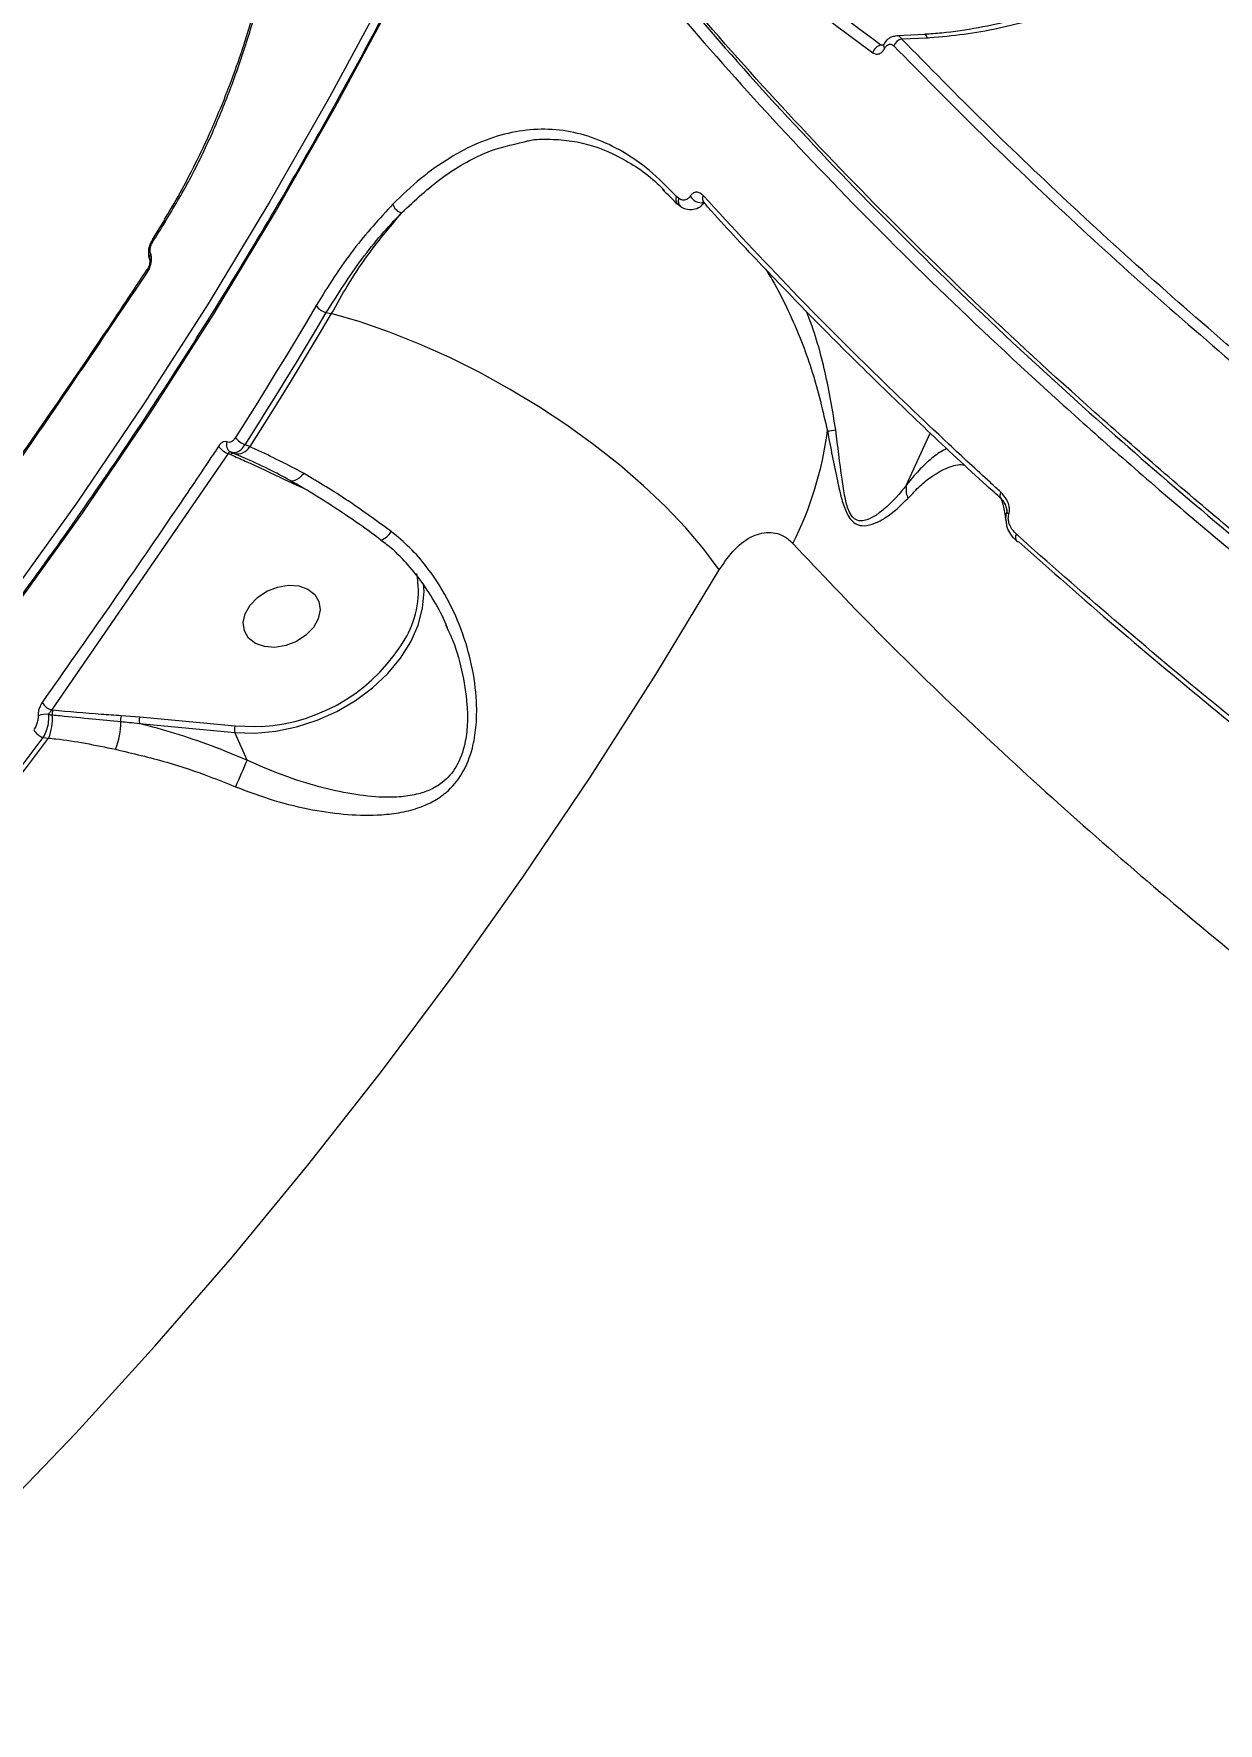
# Model space of a CAD drawing. Header units: millimetres. Extents: x -6028 to 5958, y -6064 to 4137.
# Drawn here: x 992 to 1125, y -1091.8 to -902 of the extents above; entities that cross this region are included whole.
import ezdxf

# ---------------------------------------------------------------- set-up
doc = ezdxf.new("R2010")
doc.units = ezdxf.units.MM
for name, color, linetype in [('DIKOM_ОБЪЕКТ', 7, 'Continuous'), ('DIKOM_РАЗМЕР_ЗОНА', 7, 'Continuous'), ('DIKOM_РАЗМЕР_ОБЪЕКТА', 7, 'Continuous')]:
    doc.layers.add(name, color=color, linetype=linetype)
doc.styles.add('style1', font='arial.ttf', dxfattribs={"width": 0.8})
doc.dimstyles.new('1-50', dxfattribs={"dimtxt": 300, "dimasz": 200, "dimexe": 100, "dimexo": 0, "dimgap": 100, "dimtad": 1, "dimtxsty": 'style1', "dimcen": 200, "dimclrd": 7, "dimclre": 7, "dimclrt": 7, "dimadec": 1, "dimazin": 2, "dimtfac": 1, "dimtmove": 0, "dimatfit": 2, "dimfxl": 0, "dimlwd": 25, "dimlwe": 18, "dimarcsym": 0})

# ---------------------------------------------------------------- blocks, each defined once
blk = doc.blocks.new('*D9')
at = {"layer": 'Defpoints', "color": 0, "transparency": 16777216}
for p in [(-6027.56, 1459.58), (4556.58, 1382.7), (4556.58, -5964.37)]:
    blk.add_point(p, dxfattribs=at)
at = {"layer": 'DIKOM_РАЗМЕР_ЗОНА', "color": 7, "lineweight": 18, "transparency": 16777216}
for p, q in [((-6027.56, 1459.58), (-6027.56, -6064.37)), ((4556.58, 1382.7), (4556.58, -6064.37))]:
    blk.add_line(p, q, dxfattribs=at)
at = {"layer": 'DIKOM_РАЗМЕР_ЗОНА', "color": 7, "lineweight": 25, "transparency": 16777216}
blk.add_line((-5827.56, -5964.37), (4356.58, -5964.37), dxfattribs=at)
at = {"layer": 'DIKOM_РАЗМЕР_ЗОНА', "color": 7, "transparency": 16777216}
for points in [[(-5827.56, -5931.03), (-5827.56, -5997.7), (-6027.56, -5964.37)], [(4356.58, -5931.03), (4356.58, -5997.7), (4556.58, -5964.37)]]:
    blk.add_solid(points, dxfattribs=at)
at = {"layer": 'DIKOM_РАЗМЕР_ЗОНА', "color": 7, "transparency": 16777216, "insert": (157.08, -5711.2), "char_height": 300, "attachment_point": 5, "style": 'style1'}
blk.add_mtext('10600', dxfattribs=at)
blk = doc.blocks.new('*D11')
at = {"layer": 'Defpoints', "color": 0, "transparency": 16777216}
for p in [(259.43, 2965.58), (1920.55, -3002.33), (4022.59, -3002.33)]:
    blk.add_point(p, dxfattribs=at)
at = {"layer": 'DIKOM_РАЗМЕР_ОБЪЕКТА', "color": 7, "lineweight": 18, "transparency": 16777216}
for p, q in [((259.43, 2965.58), (4122.59, 2965.58)), ((1920.55, -3002.33), (4122.59, -3002.33))]:
    blk.add_line(p, q, dxfattribs=at)
at = {"layer": 'DIKOM_РАЗМЕР_ОБЪЕКТА', "color": 7, "lineweight": 25, "transparency": 16777216}
blk.add_line((4022.59, 2765.58), (4022.59, -2802.33), dxfattribs=at)
at = {"layer": 'DIKOM_РАЗМЕР_ОБЪЕКТА', "color": 7, "transparency": 16777216}
for points in [[(3989.25, 2765.58), (4055.92, 2765.58), (4022.59, 2965.58)], [(3989.25, -2802.33), (4055.92, -2802.33), (4022.59, -3002.33)]]:
    blk.add_solid(points, dxfattribs=at)
at = {"layer": 'DIKOM_РАЗМЕР_ОБЪЕКТА', "color": 7, "transparency": 16777216, "insert": (3769.41, -24.42), "char_height": 300, "attachment_point": 5, "rotation": 90, "style": 'style1'}
blk.add_mtext('6000', dxfattribs=at)
blk = doc.blocks.new('*D12')
at = {"layer": 'Defpoints', "color": 0, "transparency": 16777216}
for p in [(3056.58, 1987.9), (-4027.97, 676.5), (3056.58, -3714.77)]:
    blk.add_point(p, dxfattribs=at)
at = {"layer": 'DIKOM_РАЗМЕР_ОБЪЕКТА', "color": 7, "lineweight": 18, "transparency": 16777216}
for p, q in [((3056.58, 1987.9), (3056.58, -3814.77)), ((-4027.97, 676.5), (-4027.97, -3814.77))]:
    blk.add_line(p, q, dxfattribs=at)
at = {"layer": 'DIKOM_РАЗМЕР_ОБЪЕКТА', "color": 7, "lineweight": 25, "transparency": 16777216}
blk.add_line((-3827.97, -3714.77), (2856.58, -3714.77), dxfattribs=at)
at = {"layer": 'DIKOM_РАЗМЕР_ОБЪЕКТА', "color": 7, "transparency": 16777216}
for points in [[(-3827.97, -3681.44), (-3827.97, -3748.11), (-4027.97, -3714.77)], [(2856.58, -3681.44), (2856.58, -3748.11), (3056.58, -3714.77)]]:
    blk.add_solid(points, dxfattribs=at)
at = {"layer": 'DIKOM_РАЗМЕР_ОБЪЕКТА', "color": 7, "transparency": 16777216, "insert": (20, -3461.6), "char_height": 300, "attachment_point": 5, "style": 'style1'}
blk.add_mtext('7100', dxfattribs=at)

msp = doc.modelspace()

# ---------------------------------------------------------------- linework, layer by layer
at = {"layer": 'DIKOM_ОБЪЕКТ', "color": 7, "linetype": 'Continuous', "lineweight": 15}
for p, q in [((1087.375, -903.338), (1087.117, -903.288)), ((1087.402, -903.297), (1087.117, -903.288)), ((1088.927, -902.2), (1092.06, -902.07)), ((1089.449, -902.585), (1092.304, -902.461)), ((1064.43, -920.526), (1064.168, -920.297)), ((1066.99, -921.278), (1067.316, -920.915)), ((1067.263, -921.053), (1067.208, -921.104)), ((1005.319, -925.138), (1006.715, -922.913)), ((1006.728, -922.895), (1006.715, -922.913)), ((1005.026, -927.381), (1005.016, -927.357)), ((1005.116, -926.75), (1005.109, -926.733)), ((1024.829, -933.336), (1025.393, -933.455)), ((1090.003, -952.672), (1092.664, -946.874)), ((1014.492, -949.17), (1014.104, -948.998)), ((1016.236, -948.397), (1015.736, -948.176)), ((993.996, -978.008), (1013.841, -949.175)), ((1013.841, -949.175), (1014.115, -949.296)), ((1014.492, -949.169), (1014.462, -949.155)), ((1015.767, -949.74), (1014.462, -949.155)), ((1020.156, -952.074), (1021.863, -952.867)), ((1021.863, -952.867), (1022.11, -952.975)), ((1101.205, -955.184), (1101.248, -955.716)), ((1038.229, -968.425), (1038.408, -968.807)), ((994.11, -978.019), (993.996, -978.008)), ((1003.874, -978.804), (1001.796, -978.641)), ((1014.588, -979.821), (1003.874, -978.804)), ((993.036, -981.086), (993.648, -981.148)), ((1003.85, -979.505), (1014.564, -980.522)), ((1015.941, -983.628), (1014.564, -980.522))]:
    msp.add_line(p, q, dxfattribs=at)
at = {"layer": 'DIKOM_ОБЪЕКТ', "color": 7, "linetype": 'Continuous', "lineweight": 15, "flags": 128}
for points in [[(1043.687, -872.629), (1037.796, -885.007), (1031.634, -897.176), (1025.203, -909.128), (1018.509, -920.855), (1011.556, -932.349), (1004.347, -943.603), (996.889, -954.609), (989.185, -965.36), (981.242, -975.85), (973.063, -986.071), (964.655, -996.016), (956.023, -1005.679), (947.172, -1015.054), (938.109, -1024.135), (928.839, -1032.915), (919.369, -1041.389), (909.704, -1049.552), (899.851, -1057.397), (889.817, -1064.92), (879.607, -1072.116), (869.23, -1078.981)], [(869.398, -1080.624), (879.807, -1073.739), (890.048, -1066.521), (900.112, -1058.976), (909.995, -1051.107), (919.689, -1042.919), (929.188, -1034.42), (938.486, -1025.613), (947.576, -1016.505), (956.454, -1007.102), (965.112, -997.409), (973.545, -987.434), (981.749, -977.182), (989.716, -966.661), (997.443, -955.877), (1004.924, -944.838), (1012.154, -933.55), (1019.128, -922.021), (1025.843, -910.259), (1032.293, -898.271), (1038.474, -886.066), (1044.382, -873.65)], [(1064.21, -921.066), (1064.256, -921.112), (1064.26, -921.115)], [(1005.328, -925.418), (1005.503, -925.14), (1005.678, -924.862), (1005.853, -924.584), (1006.028, -924.305), (1006.203, -924.027), (1006.377, -923.748), (1006.552, -923.469), (1006.726, -923.19)], [(1004.74, -928.516), (1004.744, -928.51), (1004.748, -928.503)], [(1023.703, -932.558), (1022.592, -934.43), (1021.474, -936.296), (1020.35, -938.156), (1019.219, -940.01), (1018.081, -941.857), (1016.937, -943.699), (1015.787, -945.535), (1014.63, -947.364)], [(1015.736, -948.176), (1016.895, -946.342), (1018.048, -944.502), (1019.195, -942.657), (1020.335, -940.805), (1021.468, -938.947), (1022.595, -937.083), (1023.716, -935.212), (1024.829, -933.336)], [(1025.393, -933.455), (1024.272, -935.344), (1023.144, -937.227), (1022.009, -939.104), (1020.868, -940.975), (1019.72, -942.84), (1018.565, -944.698), (1017.404, -946.55), (1016.236, -948.397)], [(1068.963, -962.253), (1067.223, -959.906), (1065.212, -957.531), (1062.951, -955.15), (1060.46, -952.784), (1057.761, -950.454), (1054.879, -948.183), (1051.84, -945.991), (1048.673, -943.897), (1045.405, -941.921), (1042.067, -940.081), (1038.689, -938.394), (1035.301, -936.874), (1031.936, -935.537), (1028.623, -934.393), (1025.393, -933.455)], [(1022.328, -951.402), (1022.061, -951.689), (1021.793, -951.924), (1021.531, -952.102), (1021.284, -952.215), (1021.059, -952.262), (1020.863, -952.24), (1020.776, -952.202)], [(949.237, -1103.867), (959.102, -1095.513), (968.784, -1086.866), (978.279, -1077.933), (987.582, -1068.718), (996.688, -1059.226), (1005.591, -1049.463), (1014.287, -1039.433), (1022.77, -1029.143), (1031.037, -1018.598), (1039.082, -1007.803), (1046.902, -996.765), (1054.491, -985.49), (1061.846, -973.984), (1068.963, -962.253)], [(1014.564, -980.522), (1016.822, -980.591), (1019.148, -980.38), (1021.492, -979.892), (1023.803, -979.139), (1026.03, -978.137), (1028.123, -976.909), (1030.038, -975.48), (1031.733, -973.882), (1033.17, -972.151), (1034.317, -970.324), (1035.151, -968.441), (1035.651, -966.543), (1035.809, -964.672), (1035.762, -963.806)], [(1016.269, -966.202), (1017.105, -965.333), (1018.161, -964.636), (1019.352, -964.168), (1020.582, -963.967), (1021.75, -964.048), (1022.762, -964.406), (1023.536, -965.011), (1024.009, -965.814), (1024.143, -966.75), (1023.928, -967.744), (1023.38, -968.715), (1022.544, -969.584), (1021.487, -970.281), (1020.296, -970.749), (1019.067, -970.95), (1017.899, -970.869), (1016.887, -970.511), (1016.113, -969.906), (1015.64, -969.103), (1015.505, -968.167), (1015.721, -967.173), (1016.269, -966.202)], [(1017.556, -979.848), (1016.778, -979.888), (1014.588, -979.821)]]:
    msp.add_lwpolyline(points, dxfattribs=at)
at = {"layer": 'DIKOM_ОБЪЕКТ', "color": 7, "linetype": 'Continuous', "lineweight": 15}
for centre, radius, start, end in [((1087.406, -904.5), 1.246, 103.43403, 163.46477), ((1087.802, -903.35), 0.379, 162.42047, 230.01192), ((1089.86, -903.923), 1.4, 107.0998, 156.25853), ((1091.802, -902.497), 0.503, 4.07937, 59.92814), ((1064.771, -920.65), 0.699, 149.65613, 216.59609), ((1065.167, -920.839), 0.8, 156.98856, 231.11187), ((1067.01, -919.498), 1.499, 209.94048, 277.84023), ((1067.746, -920.547), 0.68, 148.8783, 218.96039), ((1033.67, -920.775), 1.413, 195.06514, 254.04132), ((1006.971, -923.042), 0.287, 153.24616, 211.17374), ((1005.575, -925.27), 0.288, 152.86173, 210.9537), ((1005.653, -927.133), 0.675, 143.65696, 200.02286), ((1005.659, -927.149), 0.674, 143.63726, 200.75951), ((1005.037, -928.656), 0.328, 154.87877, 207.41475), ((1025.332, -931.405), 1.995, 215.2821, 255.40925), ((1041.815, -941.487), 39.637, 333.31695, 352.53354), ((1080.196, -935.065), 11.609, 274.5428, 279.22605), ((1014.358, -947.373), 1.874, 210.89689, 253.97363), ((1014.499, -948.205), 0.887, 157.61021, 241.48514), ((1014.835, -947.589), 1.617, 257.7588, 330.05203), ((1016.265, -946.296), 1.953, 213.16947, 254.285), ((1014.385, -949.461), 0.317, 76.999, 148.49285), ((1101.123, -953.863), 0.637, 146.3327, 220.03328), ((1101.733, -955.497), 0.532, 204.26866, 243.63492), ((1030.205, -956.79), 2.24, 290.24038, 329.0374), ((1102.885, -958.602), 0.65, 146.88032, 217.51599), ((1102.628, -958.708), 0.388, 228.3057, 265.22492), ((1024.594, -964.599), 10.581, 331.11967, 10.56124), ((1016.358, -959.744), 20.139, 273.41111, 330.34294), ((994.596, -976.157), 1.946, 210.56322, 252.02301), ((993.32, -980.459), 1.996, 79.677, 115.40149), ((988.608, -979.054), 5.458, 337.4414, 5.5051), ((995.128, -978.418), 1.093, 158.58311, 185.90047), ((993.763, -979.365), 8.004, 337.67791, 0.56591), ((1002.826, -979.012), 1.095, 160.22988, 194.48134), ((1004.792, -979.186), 0.994, 157.37662, 198.67636), ((596.857, -685.108), 494.531, 316.33786, 323.23732), ((597.205, -685.142), 494.759, 316.32198, 323.25302), ((993.624, -979.313), 1.868, 208.37357, 251.64711), ((1015.507, -980.204), 0.995, 157.40119, 198.65843), ((1171.168, -1053), 170.023, 155.91974, 157.01695)]:
    msp.add_arc(centre, radius, start, end, dxfattribs=at)
for points, knots in [([(1211.945, -927.174), (1207.318, -923.704), (1198.062, -916.764), (1184.84, -906.206), (1172.139, -895.562), (1159.62, -884.473), (1147.427, -873.001), (1135.692, -861.187), (1124.744, -849.332), (1114.659, -837.479), (1105.497, -825.676), (1097.549, -814.309), (1090.78, -803.406), (1085.132, -792.985), (1080.441, -782.758), (1076.765, -772.774), (1074.149, -763.08), (1072.599, -753.679), (1072.26, -744.669), (1072.745, -737.507), (1073.794, -733.604), (1074.126, -732.37)], [0, 0, 0, 0, 0.0494042, 0.0988082, 0.148704, 0.1985997, 0.2537582, 0.3089594, 0.3641175, 0.4209017, 0.4777326, 0.534516, 0.5879395, 0.641403, 0.6948255, 0.7497902, 0.8047991, 0.859763, 0.9167157, 0.9736683, 1, 1, 1, 1]), ([(1221.545, -1025.606), (1217.838, -1023.295), (1207.852, -1017.068), (1192.066, -1006.73), (1174.404, -994.583), (1157.287, -982.161), (1140.791, -969.5), (1124.99, -956.64), (1110.234, -943.863), (1096.547, -931.211), (1083.931, -918.723), (1072.182, -906.194), (1061.379, -893.669), (1051.584, -881.19), (1043.011, -869.034), (1035.662, -857.234), (1029.51, -845.815), (1024.453, -834.591), (1020.57, -823.616), (1017.852, -812.914), (1016.544, -802.794), (1016.138, -796.145), (1016.489, -793.038), (1016.499, -792.947)], [0, 0, 0, 0, 0.0296845, 0.0799694, 0.1302933, 0.1805781, 0.232324, 0.2841117, 0.3358574, 0.3861425, 0.4364663, 0.4867512, 0.538497, 0.5902846, 0.6420305, 0.6923148, 0.7426378, 0.7929223, 0.8446675, 0.8964543, 0.9481994, 0.9984843, 1, 1, 1, 1]), ([(1006.726, -923.19), (1007.67, -921.6), (1009.56, -918.42), (1012.035, -913.264), (1014.208, -907.95), (1016.061, -902.539), (1017.63, -897.009), (1018.891, -891.428), (1019.856, -885.875), (1020.526, -880.423), (1020.898, -875.153), (1020.995, -870.128), (1020.831, -865.441), (1020.416, -861.171), (1019.798, -857.302), (1019.213, -855.114), (1018.922, -854.022)], [0, 0, 0, 0, 0.0751072, 0.1502148, 0.2212825, 0.2925774, 0.3636445, 0.4347698, 0.5061224, 0.5772484, 0.6483384, 0.7196574, 0.7907502, 0.8604276, 0.930317, 1, 1, 1, 1]), ([(1006.663, -922.847), (1006.949, -922.389), (1007.866, -920.924), (1009.319, -918.248), (1011.019, -914.843), (1012.612, -911.267), (1014.089, -907.564), (1015.436, -903.77), (1016.64, -899.923), (1017.693, -896.061), (1018.586, -892.219), (1019.315, -888.43), (1019.886, -884.708), (1020.32, -881.051), (1020.621, -877.448), (1020.792, -873.909), (1020.832, -870.461), (1020.743, -867.139), (1020.529, -863.976), (1020.195, -861.005), (1019.745, -858.276), (1019.292, -856.142), (1018.956, -855.029), (1018.84, -854.645)], [0, 0, 0, 0, 0.0226054, 0.072365, 0.1226439, 0.1733028, 0.2241695, 0.2750249, 0.3256439, 0.3758569, 0.4255342, 0.4745881, 0.5229942, 0.5713593, 0.6203121, 0.6699254, 0.7201032, 0.7707071, 0.8215653, 0.872467, 0.9231616, 0.9734574, 1, 1, 1, 1]), ([(1045.73, -873.004), (1047.796, -875.997), (1052.63, -883), (1061.556, -894.267), (1072.24, -906.712), (1083.997, -919.287), (1096.725, -931.924), (1109.546, -943.786), (1122.231, -954.841), (1134.582, -965.08), (1147.485, -975.28), (1161.07, -985.533), (1175.335, -995.821), (1190.28, -1006.115), (1205.666, -1016.289), (1216.286, -1022.935), (1221.592, -1026.256)], [0, 0, 0, 0, 0.0605577, 0.1416916, 0.2229548, 0.3042186, 0.3853521, 0.4662313, 0.5317668, 0.5973702, 0.6629738, 0.7285093, 0.7963446, 0.8642546, 0.9321652, 1, 1, 1, 1]), ([(869.563, -1080.134), (871.232, -1079.055), (876.077, -1075.923), (883.994, -1070.526), (893.261, -1063.855), (902.38, -1056.91), (911.347, -1049.698), (920.157, -1042.223), (928.805, -1034.488), (937.286, -1026.498), (945.596, -1018.258), (953.73, -1009.771), (961.685, -1001.043), (969.454, -992.078), (977.035, -982.881), (984.424, -973.457), (991.615, -963.811), (998.606, -953.949), (1005.391, -943.876), (1011.969, -933.596), (1018.335, -923.117), (1024.486, -912.443), (1030.419, -901.581), (1036.126, -890.534), (1040.738, -881.121), (1043.414, -875.369), (1044.327, -873.406)], [0, 0, 0, 0, 0.022817, 0.0662189, 0.1096213, 0.153023, 0.1964234, 0.2398235, 0.2832227, 0.3266214, 0.3700192, 0.4134164, 0.456813, 0.5002087, 0.5436037, 0.5869981, 0.630392, 0.6737853, 0.7171781, 0.7605704, 0.8039623, 0.8473538, 0.8907446, 0.9341352, 0.9775254, 1, 1, 1, 1]), ([(1044.382, -873.65), (1046.016, -875.991), (1050.453, -882.346), (1058.629, -892.904), (1069.169, -905.34), (1080.789, -917.928), (1093.411, -930.604), (1106.985, -943.311), (1121.474, -956.009), (1136.874, -968.677), (1153.14, -981.294), (1170.215, -993.821), (1188.018, -1006.201), (1206.466, -1018.375), (1225.508, -1030.303), (1245.125, -1041.961), (1265.271, -1053.334), (1285.88, -1064.389), (1306.854, -1075.076), (1328.098, -1085.345), (1349.546, -1095.158), (1371.167, -1104.491), (1392.922, -1113.338), (1414.741, -1121.675), (1436.523, -1129.465), (1458.167, -1136.671), (1479.603, -1143.263), (1500.791, -1149.22), (1521.701, -1154.543), (1542.271, -1159.222), (1562.405, -1163.236), (1582.009, -1166.566), (1600.128, -1169.07), (1616.836, -1170.853), (1632.219, -1172.023), (1647.096, -1172.666), (1661.4, -1172.778), (1675.008, -1172.364), (1687.883, -1171.423), (1698.805, -1170.157), (1705.271, -1169.07), (1707.906, -1168.627)], [0, 0, 0, 0, 0.0156527, 0.0424896, 0.0694114, 0.0963762, 0.1233409, 0.1502626, 0.1770997, 0.2039369, 0.2308584, 0.2578232, 0.284788, 0.3117096, 0.3385468, 0.3653838, 0.3923055, 0.4192702, 0.446235, 0.4731567, 0.4999936, 0.5268307, 0.5537525, 0.5807171, 0.6076819, 0.6346036, 0.6614406, 0.6882777, 0.7151994, 0.7421641, 0.7691289, 0.7960503, 0.8228874, 0.8459665, 0.8691682, 0.8923973, 0.9156263, 0.9388281, 0.9615879, 0.984348, 1, 1, 1, 1]), ([(1061.595, -884.062), (1061.903, -884.343), (1063.439, -885.748), (1067.538, -889.391), (1074.174, -894.96), (1080.927, -900.24), (1085.047, -903.285), (1086.212, -904.145)], [0, 0, 0, 0, 0.041375, 0.2068723, 0.538154, 0.869436, 1, 1, 1, 1]), ([(1087.117, -903.288), (1082.735, -899.997), (1073.957, -893.405), (1066.356, -886.655), (1062.55, -883.274)], [0, 0, 0, 0, 0.49917949, 1, 1, 1, 1]), ([(1092.052, -902.034), (1092.685, -901.993), (1094.693, -901.861), (1098.065, -901.341), (1102.124, -900.47), (1105.315, -899.598), (1107.113, -898.93), (1107.614, -898.744)], [0, 0, 0, 0, 0.1204341, 0.3822164, 0.6420478, 0.9001452, 1, 1, 1, 1]), ([(1092.304, -902.461), (1092.414, -902.454), (1095.071, -902.264), (1100.35, -901.583), (1105.36, -900.076), (1107.891, -899.316)], [0, 0, 0, 0, 0.020969, 0.5055796, 1, 1, 1, 1]), ([(1087.345, -903.368), (1087.351, -903.362), (1087.361, -903.353), (1087.418, -903.292), (1087.441, -903.235), (1087.441, -903.233)], [0, 0, 0, 0, 0.5652919, 0.9848298, 1, 1, 1, 1]), ([(1087.452, -903.243), (1087.564, -903.051), (1087.789, -902.666), (1088.323, -902.301), (1088.727, -902.247), (1088.917, -902.221)], [0, 0, 0, 0, 0.3439983, 0.6926893, 1, 1, 1, 1]), ([(1087.558, -903.64), (1087.578, -903.603), (1087.658, -903.457), (1087.841, -903.268), (1088.099, -903.163), (1088.359, -903.182), (1088.505, -903.3), (1088.579, -903.359)], [0, 0, 0, 0, 0.0797939, 0.3181346, 0.5555627, 0.777393, 1, 1, 1, 1]), ([(1088.579, -903.359), (1091.648, -906.488), (1097.786, -912.746), (1107.718, -922.2), (1118.128, -931.689), (1125.523, -938.026), (1129.221, -941.195)], [0, 0, 0, 0, 0.24912208, 0.49824247, 0.74912036, 1, 1, 1, 1]), ([(1089.449, -902.585), (1089.36, -902.466), (1089.196, -902.248), (1089.007, -902.237), (1088.921, -902.232)], [0, 0, 0, 0, 0.5446958, 1, 1, 1, 1]), ([(1130.038, -940.362), (1126.371, -937.221), (1119.037, -930.938), (1108.659, -921.485), (1098.71, -912.024), (1092.536, -905.731), (1089.449, -902.585)], [0, 0, 0, 0, 0.2491226, 0.4982428, 0.7491218, 1, 1, 1, 1]), ([(1086.212, -904.145), (1086.331, -904.209), (1086.569, -904.338), (1086.96, -904.275), (1087.312, -904.047), (1087.481, -903.767), (1087.558, -903.64)], [0, 0, 0, 0, 0.2591541, 0.5177261, 0.7811942, 1, 1, 1, 1]), ([(1064.168, -920.297), (1063.164, -919.273), (1061.234, -917.303), (1058.152, -915.187), (1055.046, -913.697), (1051.841, -912.843), (1048.572, -912.647), (1045.268, -913.092), (1041.96, -914.166), (1038.678, -915.889), (1035.439, -918.163), (1033.349, -920.15), (1032.306, -921.142)], [0, 0, 0, 0, 0.1070832, 0.2059752, 0.3051853, 0.404077, 0.5033384, 0.6029191, 0.7021776, 0.8013474, 0.9008318, 1, 1, 1, 1]), ([(1033.282, -922.134), (1034.802, -920.718), (1037.105, -918.574), (1040.298, -916.558), (1043.366, -914.976), (1045.636, -914.473), (1047.082, -914.152)], [0, 0, 0, 0, 0.3407701, 0.5162504, 0.6917381, 1, 1, 1, 1]), ([(1047.082, -914.152), (1047.234, -914.107), (1048.207, -913.815), (1049.995, -913.84), (1053.186, -914.043), (1056.316, -915.037), (1059.311, -916.718), (1061.262, -918.065), (1062.386, -919.19), (1062.817, -919.621)], [0, 0, 0, 0, 0.0274701, 0.1761454, 0.324818, 0.6121143, 0.7601202, 0.9081326, 1, 1, 1, 1]), ([(1064.212, -921.156), (1064.085, -921.006), (1063.563, -920.39), (1063.004, -919.889), (1062.581, -919.509)], [0, 0, 0, 0, 0.2416895, 1, 1, 1, 1]), ([(1065.712, -920.246), (1065.632, -920.348), (1065.474, -920.551), (1065.141, -920.706), (1064.779, -920.715), (1064.541, -920.586), (1064.43, -920.526)], [0, 0, 0, 0, 0.2096806, 0.4181394, 0.7297823, 1, 1, 1, 1]), ([(1067.164, -920.196), (1067.129, -920.159), (1066.962, -919.986), (1066.646, -919.807), (1066.257, -919.804), (1065.94, -919.952), (1065.788, -920.148), (1065.712, -920.246)], [0, 0, 0, 0, 0.08439883, 0.40262606, 0.65178724, 0.82549702, 1, 1, 1, 1]), ([(1100.594, -953.51), (1100.2, -953.151), (1098.23, -951.357), (1093.187, -946.69), (1085.705, -939.518), (1076.402, -930.191), (1070.47, -923.773), (1067.164, -920.196)], [0, 0, 0, 0, 0.032159, 0.1607921, 0.4182833, 0.6757764, 1, 1, 1, 1]), ([(1032.306, -921.142), (1030.815, -922.777), (1028.558, -925.252), (1025.731, -929.249), (1024.379, -931.455), (1023.703, -932.558)], [0, 0, 0, 0, 0.4927644, 0.7463805, 1, 1, 1, 1]), ([(1024.829, -933.336), (1026.139, -931.266), (1028.124, -928.129), (1031.009, -924.537), (1032.524, -922.935), (1033.282, -922.134)], [0, 0, 0, 0, 0.492812, 0.7464083, 1, 1, 1, 1]), ([(1033.282, -922.134), (1031.904, -923.757), (1029.816, -926.215), (1027.231, -930.177), (1026.006, -932.362), (1025.393, -933.455)], [0, 0, 0, 0, 0.4927801, 0.7463889, 1, 1, 1, 1]), ([(1064.791, -921.539), (1064.673, -921.468), (1064.459, -921.339), (1064.303, -921.137), (1064.234, -921.046)], [0, 0, 0, 0, 0.5525725, 1, 1, 1, 1]), ([(1066.979, -921.266), (1066.916, -921.338), (1066.68, -921.611), (1066.1, -921.808), (1065.396, -921.801), (1064.905, -921.649), (1064.703, -921.474), (1064.672, -921.448)], [0, 0, 0, 0, 0.1061032, 0.396496, 0.6729331, 0.950978, 1, 1, 1, 1]), ([(1067.252, -921.042), (1067.225, -921.065), (1067.153, -921.128), (1067.066, -921.214), (1067.012, -921.268)], [0, 0, 0, 0, 0.3696255, 1, 1, 1, 1]), ([(1067.215, -920.984), (1067.18, -920.949), (1067.126, -920.895), (1067.148, -920.904), (1067.156, -920.907)], [0, 0, 0, 0, 0.6516824, 1, 1, 1, 1]), ([(1100.65, -954.264), (1100.104, -953.773), (1097.25, -951.206), (1092.312, -946.571), (1085.864, -940.371), (1079.681, -934.2), (1073.763, -928.058), (1069.617, -923.647), (1067.517, -921.29), (1067.228, -920.966)], [0, 0, 0, 0, 0.044018, 0.2301207, 0.4158044, 0.6008545, 0.785474, 0.9704834, 1, 1, 1, 1]), ([(1005.02, -927.364), (1005.019, -927.364), (1004.926, -927.221), (1004.883, -926.826), (1004.89, -926.193), (1005.057, -925.565), (1005.267, -925.267), (1005.339, -925.164)], [0, 0, 0, 0, 0.0014174, 0.2280775, 0.5206478, 0.8347445, 1, 1, 1, 1]), ([(1005.109, -926.733), (1005.105, -926.722), (1005.074, -926.643), (1005.04, -926.459), (1005.052, -926.194), (1005.106, -925.917), (1005.192, -925.656), (1005.286, -925.492), (1005.328, -925.418)], [0, 0, 0, 0, 0.0339907, 0.2521908, 0.4705051, 0.5979576, 0.8193073, 1, 1, 1, 1]), ([(1004.746, -928.807), (1004.826, -928.668), (1004.988, -928.391), (1005.148, -927.885), (1005.219, -927.391), (1005.2, -927.001), (1005.139, -926.82), (1005.116, -926.75)], [0, 0, 0, 0, 0.2182721, 0.436734, 0.6530403, 0.865683, 1, 1, 1, 1]), ([(1004.747, -928.501), (1004.755, -928.489), (1004.795, -928.435), (1004.878, -928.271), (1004.969, -928.028), (1005.026, -927.774), (1005.044, -927.568), (1005.038, -927.436), (1005.024, -927.377), (1005.027, -927.385), (1005.028, -927.387)], [0, 0, 0, 0, 0.0446025, 0.1986512, 0.3724707, 0.5514643, 0.6987045, 0.8284065, 0.94482, 1, 1, 1, 1]), ([(985.097, -957.044), (987.308, -953.933), (992.691, -946.363), (999.216, -936.841), (1003.451, -930.41), (1004.711, -928.497)], [0, 0, 0, 0, 0.3288571, 0.8003086, 1, 1, 1, 1]), ([(985.127, -957.354), (985.475, -956.865), (987.213, -954.419), (993.889, -944.944), (999.982, -935.888), (1004.746, -928.807)], [0, 0, 0, 0, 0.0517117, 0.258555, 1, 1, 1, 1]), ([(1074.178, -928.462), (1074.502, -928.981), (1075.547, -930.654), (1077.406, -934.497), (1079.585, -940.023), (1080.599, -944.408), (1081.115, -946.637)], [0, 0, 0, 0, 0.1057889, 0.3413417, 0.6651541, 1, 1, 1, 1]), ([(1082.057, -946.524), (1081.696, -944.355), (1080.966, -939.962), (1079.684, -935.494), (1078.821, -933.378), (1078.744, -933.19)], [0, 0, 0, 0, 0.4703731, 0.9528589, 1, 1, 1, 1]), ([(1081.115, -946.637), (1081.476, -948.512), (1081.975, -951.104), (1082.666, -954.207), (1083.176, -955.738), (1083.762, -956.688), (1084.444, -957.215), (1085.382, -957.348), (1086.471, -957.03), (1088.273, -956.071), (1089.363, -954.997), (1090.165, -954.206)], [0, 0, 0, 0, 0.231123, 0.3196827, 0.3914246, 0.436716, 0.4822487, 0.5456929, 0.6388347, 0.7342115, 1, 1, 1, 1]), ([(1089.998, -952.684), (1089.997, -952.685), (1089.27, -953.655), (1088.136, -954.925), (1086.423, -956.252), (1085.4, -956.735), (1084.521, -956.771), (1083.902, -956.339), (1083.406, -955.444), (1083.031, -953.964), (1082.578, -950.913), (1082.277, -948.374), (1082.057, -946.524)], [0, 0, 0, 0, 0.000318, 0.2742215, 0.3691393, 0.4635458, 0.5235438, 0.5648661, 0.6061806, 0.6747258, 0.7630182, 1, 1, 1, 1]), ([(1012.75, -948.336), (1012.419, -948.83), (1010.767, -951.302), (1004.275, -960.94), (997.91, -970.024), (992.92, -977.147)], [0, 0, 0, 0, 0.0512275, 0.2561279, 1, 1, 1, 1]), ([(1013.678, -947.867), (1013.654, -947.857), (1013.545, -947.81), (1013.324, -947.82), (1013.019, -947.988), (1012.839, -948.22), (1012.75, -948.336)], [0, 0, 0, 0, 0.0855664, 0.3893386, 0.6948593, 1, 1, 1, 1]), ([(1014.63, -947.364), (1014.542, -947.484), (1014.366, -947.723), (1014.061, -947.906), (1013.829, -947.929), (1013.711, -947.881), (1013.678, -947.867)], [0, 0, 0, 0, 0.296885, 0.5940681, 0.8894964, 1, 1, 1, 1]), ([(1013.841, -949.175), (1013.859, -949.131), (1013.896, -949.045), (1013.972, -948.977), (1014.034, -948.968), (1014.068, -948.982), (1014.075, -948.985)], [0, 0, 0, 0, 0.3130468, 0.6197158, 0.9170973, 1, 1, 1, 1]), ([(1014.075, -948.985), (1014.13, -949.007), (1014.329, -949.089), (1014.729, -949.055), (1015.262, -948.76), (1015.578, -948.371), (1015.736, -948.176)], [0, 0, 0, 0, 0.1105428, 0.4063118, 0.7034818, 1, 1, 1, 1]), ([(1022.328, -951.402), (1020.497, -950.457), (1018.422, -949.384), (1016.467, -948.501), (1016.236, -948.397)], [0, 0, 0, 0, 0.8821356, 1, 1, 1, 1]), ([(1094.548, -948.629), (1094.376, -948.702), (1093.795, -948.949), (1092.74, -949.753), (1091.404, -950.988), (1090.471, -952.109), (1090.003, -952.672)], [0, 0, 0, 0, 0.1361846, 0.461172, 0.7293631, 1, 1, 1, 1]), ([(1014.115, -949.296), (1014.654, -949.534), (1016.689, -950.435), (1018.687, -951.379), (1020.156, -952.074)], [0, 0, 0, 0, 0.2647022, 1, 1, 1, 1]), ([(1020.777, -952.204), (1019.97, -951.768), (1018.21, -950.818), (1016.195, -949.923), (1015.085, -949.434), (1014.879, -949.343)], [0, 0, 0, 0, 0.40839312, 0.89031325, 1, 1, 1, 1]), ([(1090.165, -954.206), (1090.633, -953.706), (1091.57, -952.704), (1093.1, -951.496), (1094.716, -950.664), (1095.917, -950.345), (1096.458, -950.451), (1096.517, -950.463)], [0, 0, 0, 0, 0.1847599, 0.3696329, 0.6658607, 0.9631138, 1, 1, 1, 1]), ([(1030.976, -958.892), (1030.851, -958.798), (1029.774, -957.985), (1027.722, -956.534), (1024.83, -954.618), (1022.508, -953.183), (1021.17, -952.434), (1020.78, -952.216)], [0, 0, 0, 0, 0.0370172, 0.3188058, 0.6010823, 0.8837173, 1, 1, 1, 1]), ([(1032.126, -957.942), (1030.51, -956.754), (1027.24, -954.35), (1023.978, -952.393), (1022.328, -951.402)], [0, 0, 0, 0, 0.49423908, 1, 1, 1, 1]), ([(1089.998, -952.684), (1089.962, -952.934), (1089.895, -953.394), (1090.037, -953.919), (1090.148, -954.167), (1090.165, -954.206)], [0, 0, 0, 0, 0.4994697, 0.9205802, 1, 1, 1, 1]), ([(1090.003, -952.672), (1090.002, -952.673), (1090.001, -952.676), (1089.999, -952.681), (1089.998, -952.683), (1089.998, -952.684)], [0, 0, 0, 0, 0.3916325, 0.7856799, 1, 1, 1, 1]), ([(1101.497, -955.974), (1101.512, -955.922), (1101.56, -955.756), (1101.579, -955.4), (1101.491, -954.894), (1101.199, -954.172), (1100.834, -953.773), (1100.594, -953.51)], [0, 0, 0, 0, 0.0555184, 0.1784058, 0.3495382, 0.5728786, 1, 1, 1, 1]), ([(1101.266, -955.47), (1101.265, -955.465), (1101.264, -955.404), (1101.232, -955.24), (1101.13, -954.93), (1100.919, -954.556), (1100.721, -954.376), (1100.621, -954.285)], [0, 0, 0, 0, 0.0081551, 0.1071638, 0.3000289, 0.6445051, 1, 1, 1, 1]), ([(1101.186, -956.77), (1101.162, -956.582), (1101.063, -955.784), (1100.887, -954.975), (1100.718, -954.461), (1100.681, -954.347)], [0, 0, 0, 0, 0.1940654, 0.8214332, 1, 1, 1, 1]), ([(1101.248, -955.716), (1101.226, -955.793), (1101.152, -956.043), (1101.106, -956.407), (1101.159, -956.682), (1101.176, -956.772)], [0, 0, 0, 0, 0.2314743, 0.7502431, 1, 1, 1, 1]), ([(1101.264, -955.47), (1101.266, -955.479), (1101.273, -955.532), (1101.271, -955.618), (1101.253, -955.695), (1101.248, -955.716)], [0, 0, 0, 0, 0.1249088, 0.7715091, 1, 1, 1, 1]), ([(1102.34, -958.247), (1102.109, -957.999), (1101.766, -957.631), (1101.496, -956.966), (1101.417, -956.507), (1101.438, -956.176), (1101.483, -956.021), (1101.497, -955.974)], [0, 0, 0, 0, 0.4385886, 0.6486963, 0.8192257, 0.9451929, 1, 1, 1, 1]), ([(1014.642, -986.613), (1016.078, -987.158), (1018.954, -988.25), (1023.216, -989.237), (1027.261, -989.797), (1030.577, -989.841), (1033.271, -989.522), (1035.231, -989.007), (1036.912, -988.251), (1038.599, -987.103), (1040.228, -985.175), (1041.26, -982.541), (1041.691, -979.944), (1041.775, -976.975), (1041.355, -973.427), (1040.233, -969.367), (1038.517, -965.445), (1036.439, -962.226), (1034.275, -959.72), (1032.842, -958.535), (1032.126, -957.942)], [0, 0, 0, 0, 0.0754483, 0.1510273, 0.2213848, 0.2917225, 0.334658, 0.3775429, 0.4104248, 0.4432553, 0.4962482, 0.5490796, 0.5889868, 0.6289739, 0.6969452, 0.7650085, 0.8363506, 0.9076293, 0.9538292, 1, 1, 1, 1]), ([(1068.963, -962.253), (1069.534, -961.416), (1070.662, -959.762), (1072.711, -958.304), (1074.767, -957.856), (1076.3, -958.388), (1077.028, -959.091), (1077.23, -959.286)], [0, 0, 0, 0, 0.2385189, 0.471334, 0.6968048, 0.9159886, 1, 1, 1, 1]), ([(1101.176, -956.772), (1101.183, -956.923), (1101.19, -957.084), (1101.252, -957.227), (1101.255, -957.235)], [0, 0, 0, 0, 0.9450257, 1, 1, 1, 1]), ([(1102.378, -958.989), (1102.306, -958.928), (1101.999, -958.669), (1101.611, -958.091), (1101.298, -957.533), (1101.252, -957.235), (1101.251, -957.229)], [0, 0, 0, 0, 0.1415513, 0.6019947, 0.9912919, 1, 1, 1, 1]), ([(1149.114, -996.436), (1144.957, -993.287), (1136.644, -986.989), (1124.737, -977.453), (1113.221, -967.869), (1105.967, -961.454), (1102.34, -958.247)], [0, 0, 0, 0, 0.2491007, 0.4982, 0.7491003, 1, 1, 1, 1]), ([(1038.441, -968.79), (1038.389, -968.653), (1037.989, -967.596), (1036.981, -965.748), (1035.425, -963.327), (1033.632, -961.218), (1032.142, -959.744), (1031.191, -959.085), (1030.959, -958.924)], [0, 0, 0, 0, 0.0347676, 0.269324, 0.4998482, 0.7215093, 0.932095, 1, 1, 1, 1]), ([(1077.23, -959.286), (1080.337, -962.569), (1086.556, -969.139), (1096.778, -979.087), (1107.621, -989.071), (1119.279, -999.207), (1131.751, -1009.475), (1145.038, -1019.849), (1158.931, -1030.162), (1173.812, -1040.679), (1189.709, -1051.363), (1206.626, -1062.169), (1224.244, -1072.873), (1242.533, -1083.43), (1261.443, -1093.8), (1280.537, -1103.741), (1299.741, -1113.229), (1318.984, -1122.25), (1338.603, -1130.962), (1358.544, -1139.32), (1378.744, -1147.285), (1398.742, -1154.675), (1418.472, -1161.478), (1437.878, -1167.695), (1457.293, -1173.435), (1476.649, -1178.654), (1495.875, -1183.322), (1513.319, -1187.071), (1529.017, -1190.036), (1543.084, -1192.362), (1556.865, -1194.3), (1570.308, -1195.839), (1583.355, -1196.974), (1596.004, -1197.7), (1608.29, -1198.049), (1616.11, -1197.934), (1620.021, -1197.877)], [0, 0, 0, 0, 0.0277652, 0.0555638, 0.0833623, 0.1111275, 0.1400313, 0.1689728, 0.1979142, 0.2268178, 0.2582447, 0.2896957, 0.3211225, 0.3534671, 0.3858384, 0.4181831, 0.4495059, 0.4808529, 0.5121758, 0.5444125, 0.5766755, 0.6089124, 0.6401607, 0.6714335, 0.7026819, 0.7348412, 0.7670265, 0.7991855, 0.8241462, 0.8491069, 0.8742669, 0.8994268, 0.9244694, 0.9495121, 0.974756, 1, 1, 1, 1]), ([(1102.595, -959.095), (1106.188, -962.272), (1113.375, -968.626), (1124.834, -978.166), (1136.74, -987.703), (1145.096, -994.032), (1149.273, -997.197)], [0, 0, 0, 0, 0.2490998, 0.4981984, 0.749101, 1, 1, 1, 1]), ([(1038.408, -968.807), (1038.561, -969.122), (1039.285, -970.619), (1040.092, -973.501), (1040.661, -976.822), (1040.711, -979.608), (1040.428, -981.987), (1039.58, -984.388), (1038.118, -986.055), (1036.599, -986.953), (1035.059, -987.492), (1033.265, -987.781), (1030.769, -987.821), (1027.701, -987.485), (1023.946, -986.633), (1019.986, -985.409), (1017.289, -984.221), (1015.941, -983.628)], [0, 0, 0, 0, 0.0235788, 0.1119162, 0.2001059, 0.2500293, 0.2998091, 0.3632968, 0.4264664, 0.4667349, 0.5071032, 0.5617623, 0.6165014, 0.7086127, 0.8007644, 0.9004635, 1, 1, 1, 1]), ([(992.92, -977.147), (992.898, -977.18), (992.787, -977.342), (992.622, -977.682), (992.479, -978.18), (992.469, -978.498), (992.464, -978.656)], [0, 0, 0, 0, 0.0810686, 0.3908597, 0.6951112, 1, 1, 1, 1]), ([(992.464, -978.656), (992.459, -978.815), (992.449, -979.131), (992.306, -979.629), (992.134, -979.984), (992.013, -980.155), (991.981, -980.201)], [0, 0, 0, 0, 0.29538976, 0.5903802, 0.89012243, 1, 1, 1, 1]), ([(993.036, -981.086), (993.082, -981.009), (993.253, -980.72), (993.491, -980.121), (993.679, -979.288), (993.678, -978.76), (993.677, -978.496)], [0, 0, 0, 0, 0.1092438, 0.4079022, 0.7030826, 1, 1, 1, 1]), ([(993.677, -978.496), (993.689, -978.443), (993.713, -978.335), (993.816, -978.175), (993.917, -978.069), (993.982, -978.019), (993.996, -978.008)], [0, 0, 0, 0, 0.2865017, 0.589749, 0.9136926, 1, 1, 1, 1]), ([(993.677, -978.496), (993.736, -978.501), (993.858, -978.513), (993.979, -978.525), (994.041, -978.53)], [0, 0, 0, 0, 0.4877121, 1, 1, 1, 1]), ([(994.041, -978.53), (994.342, -978.559), (995.848, -978.703), (998.413, -978.962), (1000.701, -979.183), (1001.766, -979.286)], [0, 0, 0, 0, 0.1178868, 0.589459, 1, 1, 1, 1]), ([(1001.796, -978.641), (1001.046, -978.59), (998.472, -978.414), (995.919, -978.183), (994.11, -978.019)], [0, 0, 0, 0, 0.291173, 1, 1, 1, 1]), ([(1001.766, -979.286), (1002.073, -979.314), (1002.769, -979.379), (1003.462, -979.46), (1003.85, -979.505)], [0, 0, 0, 0, 0.4402991, 1, 1, 1, 1]), ([(993.648, -981.148), (993.917, -981.174), (995.281, -981.305), (997.764, -981.691), (1000.03, -982.166), (1001.166, -982.405)], [0, 0, 0, 0, 0.1088781, 0.5528038, 1, 1, 1, 1]), ([(1015.941, -983.628), (1014.607, -983.076), (1011.926, -981.968), (1007.869, -980.59), (1005.171, -979.861), (1003.85, -979.505)], [0, 0, 0, 0, 0.3357621, 0.6747562, 1, 1, 1, 1]), ([(1001.166, -982.405), (1003.088, -982.856), (1006.605, -983.682), (1011.122, -985.194), (1013.661, -986.218), (1014.642, -986.613)], [0, 0, 0, 0, 0.42511716, 0.77808055, 1, 1, 1, 1]), ([(1341.008, -1601.411), (1340.497, -1601.506), (1337.789, -1602.011), (1332.75, -1602.648), (1325.905, -1603.311), (1318.947, -1603.667), (1311.905, -1603.745), (1304.777, -1603.538), (1297.559, -1603.05), (1290.25, -1602.279), (1282.848, -1601.227), (1275.351, -1599.893), (1267.757, -1598.277), (1260.064, -1596.377), (1252.268, -1594.193), (1244.376, -1591.726), (1236.415, -1588.984), (1228.416, -1585.978), (1220.403, -1582.715), (1212.379, -1579.198), (1204.341, -1575.426), (1196.287, -1571.4), (1188.212, -1567.117), (1180.116, -1562.577), (1171.997, -1557.778), (1163.851, -1552.72), (1155.676, -1547.399), (1147.474, -1541.817), (1139.264, -1535.987), (1131.081, -1529.933), (1122.955, -1523.675), (1114.896, -1517.223), (1106.898, -1510.573), (1098.96, -1503.724), (1091.078, -1496.674), (1083.249, -1489.42), (1075.472, -1481.962), (1067.744, -1474.296), (1060.064, -1466.421), (1052.429, -1458.332), (1044.854, -1450.047), (1037.373, -1441.6), (1030.012, -1433.021), (1022.782, -1424.324), (1015.676, -1415.5), (1008.693, -1406.55), (1001.833, -1397.473), (995.095, -1388.268), (988.479, -1378.938), (981.987, -1369.481), (975.617, -1359.898), (969.37, -1350.188), (963.254, -1340.361), (957.283, -1330.445), (951.478, -1320.469), (945.851, -1310.454), (940.402, -1300.403), (935.132, -1290.316), (930.039, -1280.193), (925.124, -1270.034), (920.386, -1259.839), (915.827, -1249.608), (911.445, -1239.341), (907.242, -1229.039), (903.22, -1218.707), (899.388, -1208.367), (895.758, -1198.053), (892.34, -1187.791), (889.137, -1177.589), (886.147, -1167.447), (883.371, -1157.362), (880.807, -1147.335), (878.456, -1137.367), (876.318, -1127.458), (874.393, -1117.608), (872.681, -1107.816), (871.189, -1098.089), (869.988, -1089.166), (869.385, -1083.537), (869.123, -1081.088)], [0, 0, 0, 0, 0.0030782, 0.0163405, 0.0296135, 0.0428228, 0.055974, 0.0690814, 0.0821601, 0.0952248, 0.1082899, 0.1213668, 0.1344688, 0.1476106, 0.1608066, 0.1740715, 0.1873725, 0.2006224, 0.2138062, 0.2269396, 0.2400371, 0.2531137, 0.2661847, 0.279263, 0.2923601, 0.3054908, 0.3186699, 0.3319123, 0.3452118, 0.3584902, 0.371691, 0.3848363, 0.3979408, 0.4110198, 0.4240877, 0.4371602, 0.4502468, 0.4633624, 0.4765219, 0.4897402, 0.5030275, 0.5163125, 0.5295082, 0.5426617, 0.5557837, 0.5688851, 0.5819761, 0.5950675, 0.608168, 0.6212865, 0.6344338, 0.6476206, 0.6608573, 0.674109, 0.6873214, 0.7004888, 0.7136219, 0.7267314, 0.7398275, 0.7529211, 0.7660213, 0.7791364, 0.7922771, 0.8054535, 0.8186766, 0.8319339, 0.8451661, 0.8583476, 0.8714922, 0.8846101, 0.897712, 0.9108083, 0.923909, 0.9370216, 0.9501565, 0.963324, 0.9765346, 0.9897901, 1, 1, 1, 1]), ([(1342.219, -1601.168), (1339.601, -1601.591), (1332.547, -1602.73), (1320.618, -1603.637), (1306.354, -1603.599), (1291.506, -1602.385), (1276.111, -1599.969), (1260.207, -1596.325), (1244.147, -1591.534), (1227.987, -1585.641), (1211.789, -1578.71), (1195.288, -1570.63), (1178.529, -1561.379), (1161.566, -1550.961), (1144.772, -1539.606), (1128.201, -1527.374), (1111.901, -1514.345), (1095.605, -1500.307), (1079.372, -1485.264), (1063.262, -1469.247), (1047.812, -1452.802), (1033.051, -1436.034), (1018.989, -1419.044), (1005.219, -1401.355), (991.797, -1382.996), (978.776, -1364.012), (966.27, -1344.555), (954.329, -1324.677), (942.991, -1304.438), (932.228, -1283.768), (922.104, -1262.722), (912.669, -1241.366), (904.133, -1220.169), (896.502, -1199.202), (889.764, -1178.525), (883.813, -1157.803), (878.696, -1137.105), (874.474, -1116.515), (871.362, -1097.656), (870, -1085.847), (869.398, -1080.624)], [0, 0, 0, 0, 0.0156515, 0.0421673, 0.0687038, 0.0952198, 0.1225059, 0.1498143, 0.1771005, 0.2036164, 0.2301528, 0.2566688, 0.2839549, 0.3112633, 0.3385496, 0.3650654, 0.391602, 0.4181179, 0.4454041, 0.4727125, 0.4999987, 0.5255599, 0.5511394, 0.5767007, 0.6029495, 0.6292179, 0.6554666, 0.6819826, 0.7085191, 0.7350351, 0.7623213, 0.7896298, 0.8169161, 0.8434321, 0.8699686, 0.8964846, 0.9237708, 0.9510793, 0.9783655, 1, 1, 1, 1])]:
    msp.add_open_spline(points, degree=3, knots=knots, dxfattribs=at)

# ---------------------------------------------------------------- dimensions: what is measured, and where the dimension line sits
at = {"layer": 'DIKOM_РАЗМЕР_ЗОНА'}
dim = msp.add_linear_dim(base=(4556.575, -5964.368), p1=(-6027.562, 1459.576), p2=(4556.575, 1382.704), text='10600', dimstyle='1-50', dxfattribs=at)
dim.commit()
dim.dimension.update_dxf_attribs({"geometry": '*D9', "text_midpoint": (157.08, -5964.368), "dimtype": 160})
at = {"layer": 'DIKOM_РАЗМЕР_ОБЪЕКТА'}
dim = msp.add_linear_dim(base=(4022.586, -3002.33), p1=(259.433, 2965.575), p2=(1920.546, -3002.33), angle=90, text='6000', dimstyle='1-50', dxfattribs=at)
dim.commit()
dim.dimension.update_dxf_attribs({"geometry": '*D11', "text_midpoint": (4022.586, -24.423), "dimtype": 160})
dim = msp.add_linear_dim(base=(3056.575, -3714.774), p1=(-4027.972, 676.501), p2=(3056.575, 1987.897), text='7100', dimstyle='1-50', dxfattribs=at)
dim.commit()
dim.dimension.update_dxf_attribs({"geometry": '*D12', "text_midpoint": (20, -3714.774), "dimtype": 160})

doc.saveas('drawing.dxf')
